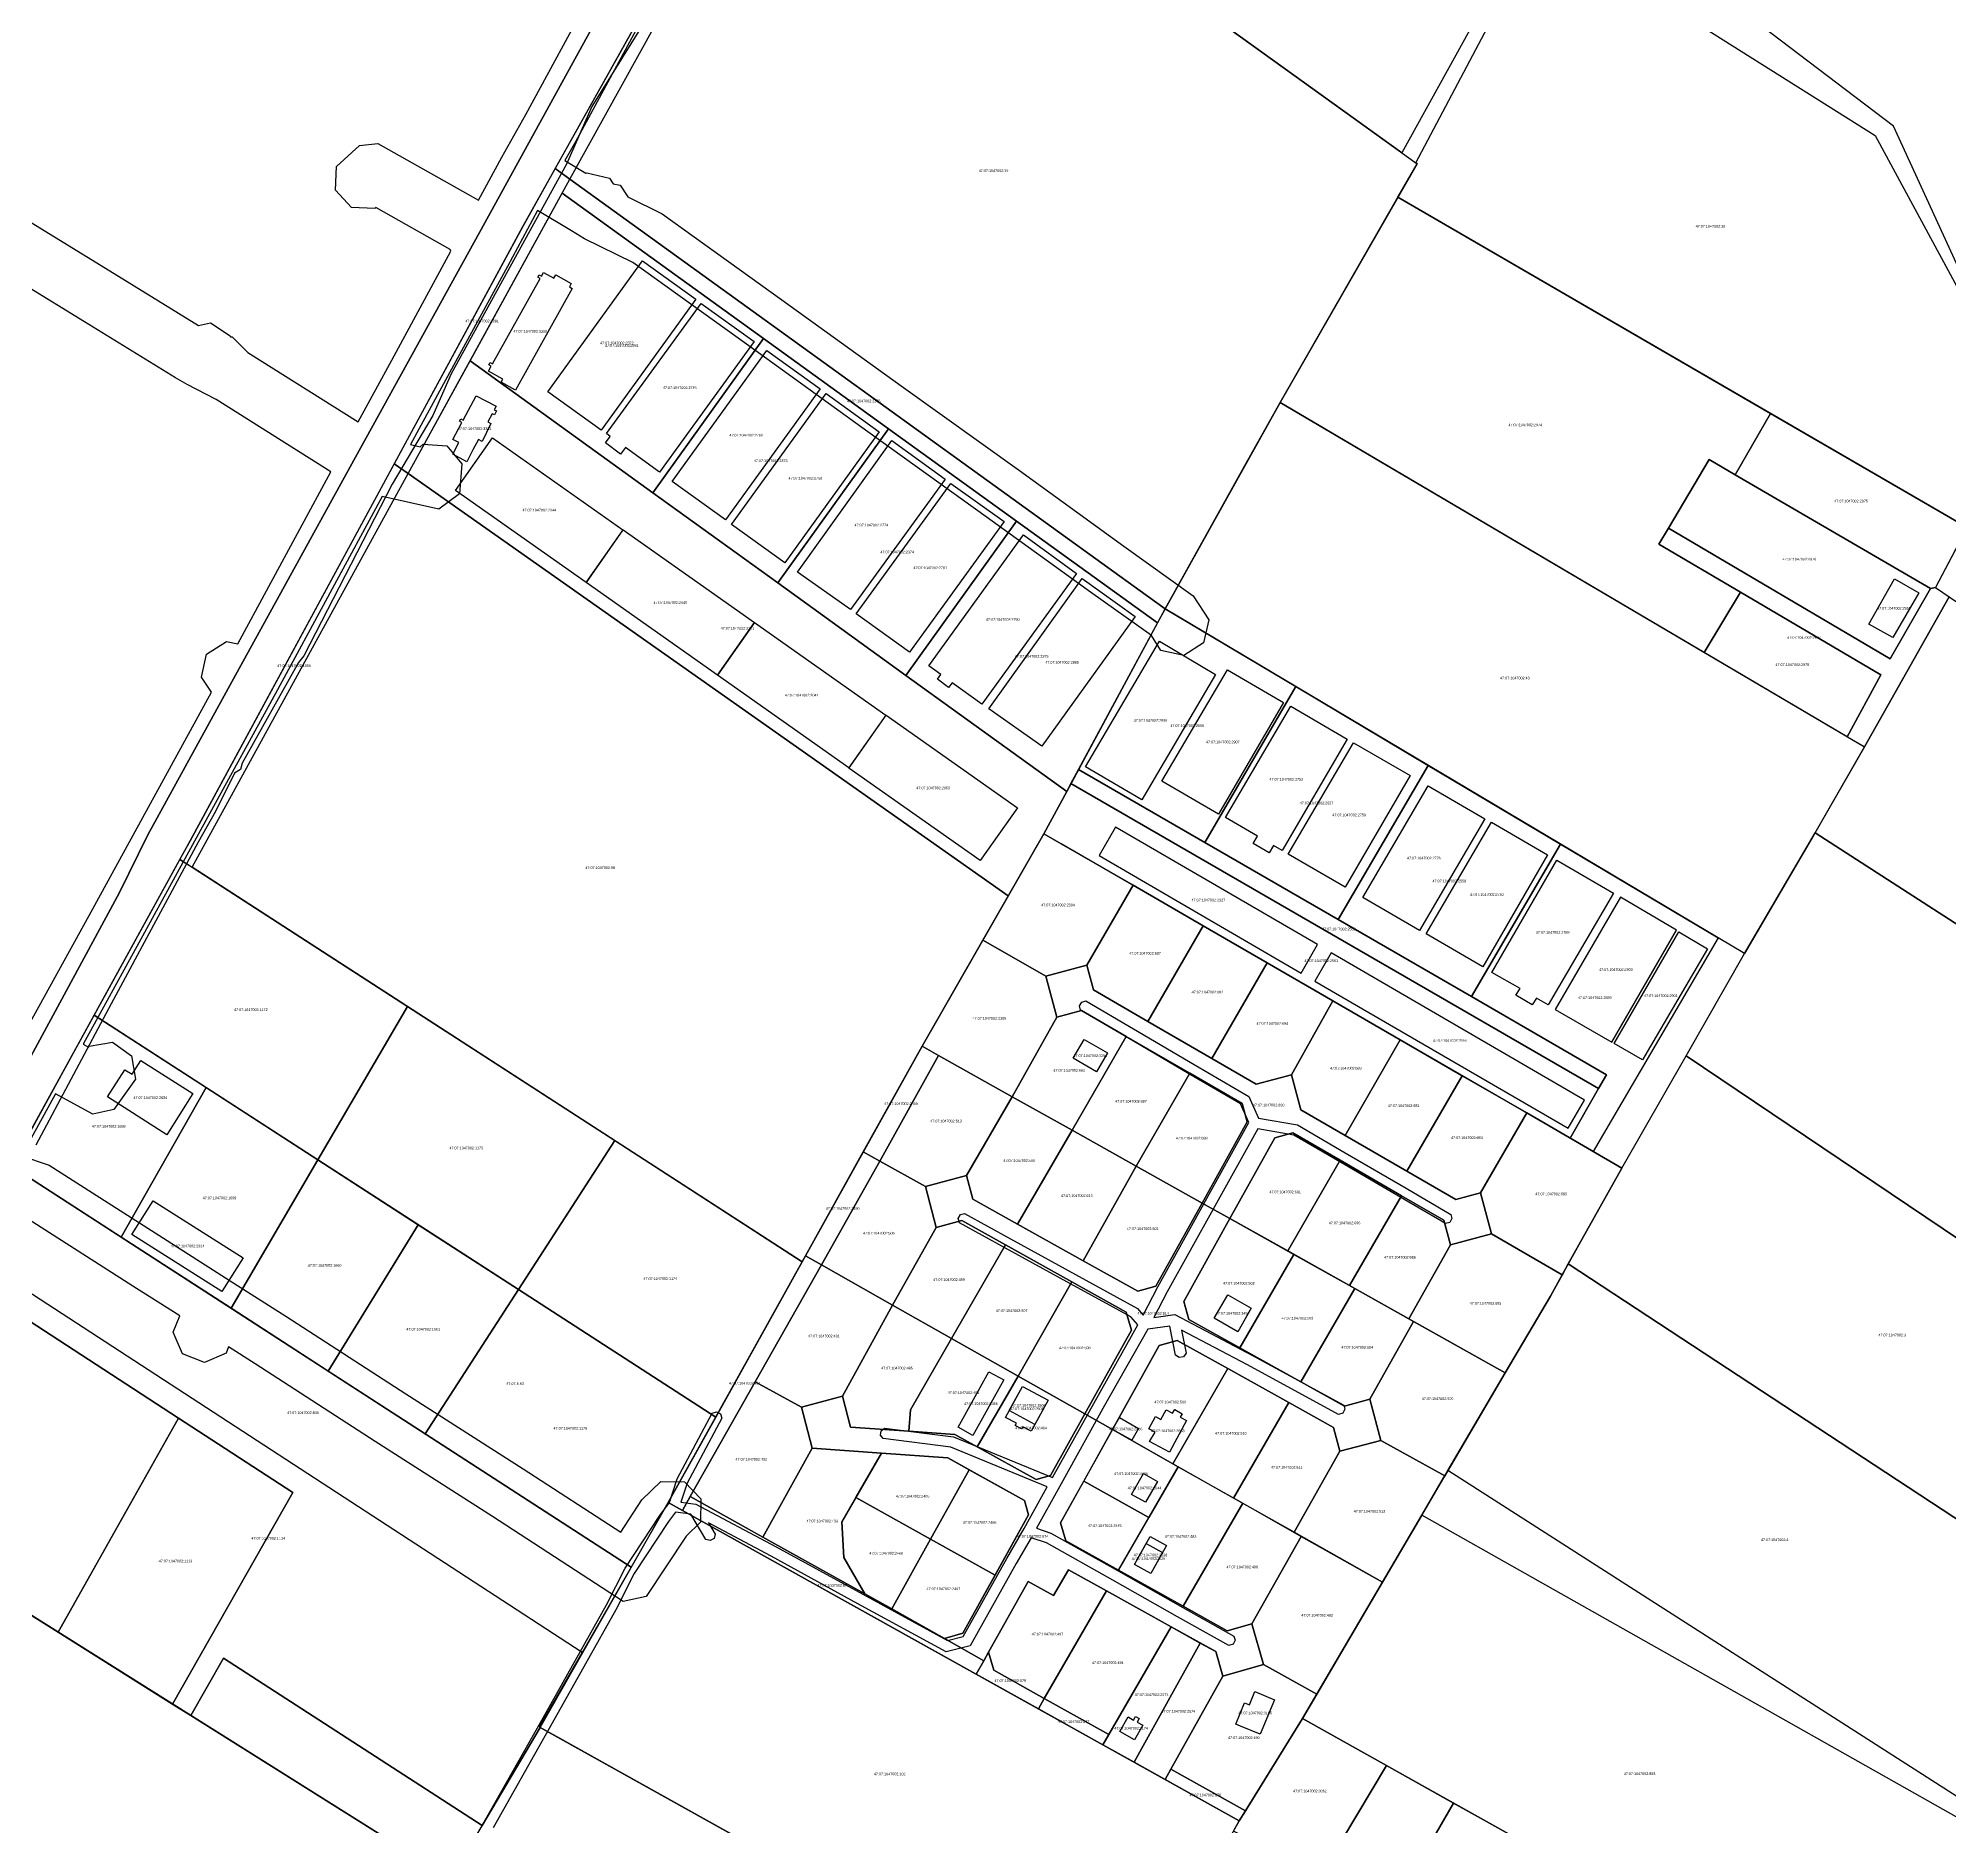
# Model space of a CAD drawing. Extents: x 896 to 2274771, y 652 to 548028.
# Drawn here: x 2231564 to 2232284, y 433611 to 434285 of the extents above; entities that cross this region are included whole.
import ezdxf
from ezdxf.enums import TextEntityAlignment as Align

# ---------------------------------------------------------------- set-up
doc = ezdxf.new("R2010")
doc.units = 0
doc.header["$MEASUREMENT"] = 0
for name, color, linetype in [('B', 254, 'CONTINUOUS'), ('D', 1, 'CONTINUOUS'), ('LABELS', 254, 'CONTINUOUS'), ('MUNICIPAL', 14, 'CONTINUOUS'), ('P', 94, 'CONTINUOUS'), ('T', 1, 'CONTINUOUS'), ('Z', 30, 'CONTINUOUS')]:
    doc.layers.add(name, color=color, linetype=linetype)

msp = doc.modelspace()

# ---------------------------------------------------------------- linework, layer by layer
at = {"layer": 'B', "linetype": 'Continuous'}
msp.add_lwpolyline([(2230778.72, 432313.22), (2230695.09, 432391.31), (2230709.66, 432403.51), (2230714.95, 432407.94), (2230716.69, 432413.36), (2230782.62, 432462.63), (2230929.79, 432571.91), (2230868.33, 432616.75), (2231068.78, 432976.46), (2231129.63, 433088.11), (2231173.17, 433165.56), (2231201.94, 433224.59), (2231497.99, 433760.02), (2231552.83, 433857.06), (2231621.68, 433982.41), (2231746.94, 434213.83), (2231839.09, 434378.51)], dxfattribs=at)
at = {"layer": 'D', "linetype": 'Continuous'}
for points in [[(2231756.43, 434151.49), (2231792.02, 434200.88), (2231812.09, 434186.4), (2231776.44, 434137.01)], [(2231754.74, 434196.44), (2231758.65, 434194.28), (2231759.39, 434195.6), (2231765.2, 434192.27), (2231764.51, 434191.05), (2231765.56, 434190.47), (2231744.84, 434153.27), (2231744.19, 434152.08), (2231738.77, 434155.11), (2231739.41, 434156.26), (2231733.99, 434159.25), (2231735.05, 434161.15), (2231734.18, 434161.64), (2231734.67, 434162.51), (2231735.54, 434162.03), (2231753.51, 434194.22), (2231752.63, 434194.71), (2231753.12, 434195.58), (2231753.99, 434195.1)], [(2231778.48, 434135.75), (2231814.08, 434184.81), (2231834.04, 434170.41), (2231798.39, 434121.26), (2231785.63, 434130.55), (2231783.81, 434128.04), (2231778.11, 434132.25), (2231779.9, 434134.72)], [(2231803.25, 434117.72), (2231838.83, 434167.12), (2231858.91, 434152.63), (2231823.26, 434103.24)], [(2231729.41, 434150.03), (2231736.9, 434146.08), (2231736.2, 434144.75), (2231737.09, 434144.29), (2231736.29, 434142.78), (2231735.41, 434143.25), (2231733.78, 434140.17), (2231734.96, 434139.55), (2231731.64, 434132.77), (2231730.26, 434133.53), (2231728.19, 434129.61), (2231725.86, 434125.19), (2231720.55, 434127.99), (2231722.89, 434132.41), (2231720.67, 434133.58), (2231724.06, 434139.96), (2231723.18, 434140.43), (2231723.64, 434141.31), (2231724.53, 434140.84)], [(2231825.59, 434101.55), (2231861.17, 434150.86), (2231881.17, 434136.44), (2231845.6, 434087.09)], [(2231735.58, 434134.14), (2231784.68, 434099.48), (2231770.82, 434079.74), (2231721.67, 434114.38)], [(2231850.4, 434083.63), (2231885.92, 434133.11), (2231906.05, 434118.56), (2231870.33, 434069.46)], [(2231872.51, 434067.84), (2231908.11, 434117), (2231928.25, 434102.71), (2231892.61, 434053.42)], [(2231784.73, 434099.51), (2231834.22, 434064.63), (2231820.24, 434044.78), (2231770.81, 434079.68)], [(2231899.89, 434048.27), (2231935.47, 434097.59), (2231955.55, 434083.12), (2231919.8, 434033.91), (2231908.67, 434041.94), (2231907.33, 434040.08), (2231903.2, 434043.21), (2231904.44, 434044.99)], [(2231922.47, 434032.14), (2231957.61, 434081.13), (2231977.61, 434066.89), (2231942.4, 434018.05)], [(2232263.52, 434081.04), (2232272.76, 434075.83), (2232262.97, 434058.91), (2232253.89, 434064.04)], [(2231834.23, 434064.62), (2231883.73, 434029.74), (2231869.69, 434009.87), (2231820.25, 434044.77)], [(2231986.74, 434057.6), (2232007.86, 434045.09), (2231980.06, 433997.83), (2231958.87, 434010.28)], [(2231987.69, 434004.85), (2232012.39, 434046.8), (2232033.49, 434034.45), (2232008.99, 433992.46)], [(2231883.77, 434029.71), (2231933.25, 433994.78), (2231919.21, 433974.91), (2231869.77, 434009.81)], [(2232036.16, 434033.15), (2232057.43, 434020.68), (2232032.89, 433978.68), (2232029.64, 433980.58), (2232028.06, 433977.9), (2232022.05, 433981.42), (2232023.63, 433984.1), (2232011.6, 433991.15)], [(2232059.81, 434019.29), (2232081.13, 434006.97), (2232056.69, 433964.94), (2232035.19, 433977.31)], [(2232084.67, 433948.57), (2232063.37, 433961.05), (2232087.98, 434003.15), (2232109.23, 433990.64)], [(2232040.12, 433932.59), (2232046.23, 433943.27), (2231970.17, 433987.53), (2231964.06, 433976.85)], [(2232087.17, 433947.37), (2232111.73, 433989.35), (2232132.93, 433977.06), (2232108.56, 433934.96)], [(2232136.34, 433975.08), (2232157.73, 433962.63), (2232133.12, 433920.65), (2232128.73, 433923.17), (2232127.12, 433920.66), (2232120.97, 433924.22), (2232122.52, 433926.74), (2232111.89, 433932.83)], [(2232157.08, 433906.59), (2232181.52, 433948.68), (2232160.32, 433961.19), (2232135.76, 433918.89)], [(2232157.99, 433905.99), (2232182.36, 433948.13), (2232193.14, 433941.74), (2232168.67, 433899.91)], [(2232045.31, 433929.56), (2232140.64, 433874.09), (2232146.83, 433884.73), (2232051.42, 433940.25)], [(2231958.4, 433907.57), (2231967.16, 433902.49), (2231963.02, 433895.42), (2231954.26, 433900.51)], [(2231590.61, 433885.9), (2231597.14, 433896.14), (2231599.84, 433894.43), (2231603.13, 433899.61), (2231622.75, 433887.15), (2231612.95, 433871.66)], [(2231607.78, 433846.78), (2231641.67, 433825.31), (2231633.61, 433812.68), (2231599.74, 433834.12)], [(2232012.43, 433811.4), (2232021.31, 433806.29), (2232016.21, 433797.43), (2232007.32, 433802.56)], [(2231922.45, 433782.36), (2231928.08, 433779.29), (2231916.43, 433758.43), (2231910.89, 433761.55)], [(2231935.18, 433776.9), (2231944.78, 433771.66), (2231938.41, 433759.98), (2231935.29, 433761.68), (2231934.84, 433760.86), (2231932.4, 433762.19), (2231932.84, 433763), (2231928.8, 433765.21)], [(2231935.18, 433776.9), (2231944.78, 433771.66), (2231939.79, 433762.53), (2231930.19, 433767.77)], [(2231992.47, 433768.2), (2231995.31, 433766.6), (2231994.59, 433765.25), (2231996.88, 433764.01), (2231990.5, 433752.1), (2231982.98, 433756.12), (2231985.07, 433759.64), (2231982.79, 433760.91), (2231985.29, 433765.52), (2231987.23, 433764.44), (2231989.32, 433768.09), (2231991.67, 433766.82)], [(2231971.68, 433765.17), (2231978.85, 433761.05), (2231976.28, 433756.58), (2231969.11, 433760.7)], [(2231980.69, 433744.05), (2231985.94, 433741.09), (2231981.5, 433733.22), (2231976.25, 433736.18)], [(2231977.3, 433709.8), (2231983.19, 433720.39), (2231989.4, 433716.94), (2231983.51, 433706.35)], [(2231977.3, 433709.8), (2231981.72, 433717.75), (2231987.93, 433714.3), (2231983.51, 433706.35)], [(2232022.66, 433661.91), (2232030.1, 433658.8), (2232024.69, 433645.85), (2232017.25, 433648.96), (2232015.46, 433649.71), (2232018.8, 433657.75), (2232020.61, 433656.99)], [(2231974.89, 433652.41), (2231977.02, 433651.2), (2231977.76, 433652.51), (2231979.06, 433651.77), (2231978.32, 433650.46), (2231980.42, 433649.27), (2231977.28, 433643.74), (2231971.75, 433646.88)]]:
    msp.add_lwpolyline(points, close=True, dxfattribs=at)
at = {"layer": 'MUNICIPAL', "linetype": 'Continuous'}
for points in [[(2231553.4, 433885.82), (2231595.11, 433962.89), (2231605.77, 433984.64), (2231638.74, 434044.74), (2231683.96, 434126.84), (2231730.61, 434211.56), (2231774.12, 434290.47)], [(2231774.12, 434290.47), (2231730.61, 434211.56), (2231683.96, 434126.84), (2231638.74, 434044.74), (2231605.77, 433984.64), (2231595.11, 433962.89), (2231553.4, 433885.82)]]:
    msp.add_lwpolyline(points, dxfattribs=at)
at = {"layer": 'P', "linetype": 'Continuous'}
for points in [[(2232267.34, 434401.13), (2232370.89, 434216.46), (2232312.03, 434145.07), (2232263.23, 434251.59), (2232142.37, 434343.31), (2232202.9, 434444.46)], [(2231759.16, 434235.66), (2231764.69, 434231.66), (2231855.6, 434395.73), (2231857.86, 434399.93), (2231853.02, 434403.4)], [(2231764.69, 434231.66), (2231855.6, 434395.73), (2231857.86, 434399.93), (2232083.84, 434237.34), (2232076.33, 434224.48), (2232032.14, 434147.47), (2231988.88, 434069.78), (2231981.79, 434074.9)], [(2232065.67, 434395.94), (2232075.19, 434389.11), (2232080.36, 434397.58), (2232140.42, 434354.57), (2232077.96, 434241.57), (2232006.94, 434292.67)], [(2232130.6, 434327.26), (2232256.22, 434248.08), (2232311.98, 434144.98), (2232292.95, 434104.3), (2232290.89, 434100.39), (2232076.49, 434224.77), (2232083.84, 434237.34), (2232083.32, 434237.71)], [(2231698.53, 434124.37), (2231703.79, 434120.68), (2231764.69, 434231.66), (2231759.16, 434235.66), (2231746.94, 434213.82)], [(2231764.69, 434231.66), (2231981.79, 434074.9), (2231988.88, 434069.78), (2231986.01, 434064.46), (2231932.93, 434102.78), (2231884.69, 434137.61), (2231837.67, 434171.56), (2231761.78, 434226.35)], [(2231761.78, 434226.35), (2231837.67, 434171.56), (2231795.96, 434113.49), (2231727.12, 434163.19)], [(2232032.14, 434147.47), (2232076.49, 434224.77), (2232216.87, 434143.33), (2232203.5, 434120.29), (2232193.8, 434126.05), (2232178.42, 434100.19), (2232174.84, 434094.18), (2232205.58, 434075.99), (2232191.83, 434053.36)], [(2232312.03, 434145.07), (2232292.95, 434104.3), (2232278.96, 434077.76), (2232482.09, 433939.32), (2232499.32, 433965.43), (2232500.88, 433967.76), (2232428.2, 434091.72), (2232372.28, 434218.14), (2232370.89, 434216.47)], [(2231837.67, 434171.56), (2231884.69, 434137.61), (2231842.98, 434079.54), (2231795.96, 434113.49)], [(2231727.12, 434163.19), (2231795.96, 434113.49), (2231842.98, 434079.54), (2231891.22, 434044.71), (2231951.8, 434000.97), (2231943.22, 433985.04), (2231929.77, 433961.6), (2231703.8, 434120.68)], [(2231988.88, 434069.78), (2232018.26, 434122.65), (2232032.14, 434147.47), (2232252.28, 434017.74), (2232233.06, 433984.37), (2232207.08, 433939.93)], [(2232203.5, 434120.29), (2232216.87, 434143.33), (2232290.89, 434100.39), (2232278.96, 434077.76), (2232277.06, 434077.37)], [(2231884.69, 434137.61), (2231932.93, 434102.78), (2231891.22, 434044.71), (2231842.98, 434079.54)], [(2231617.83, 433975.41), (2231622.43, 433972.42), (2231703.79, 434120.68), (2231698.53, 434124.37), (2231621.68, 433982.42)], [(2231622.44, 433972.42), (2231703.8, 434120.68), (2231929.75, 433961.61), (2231897.31, 433905), (2231853.39, 433826.03), (2231852.2, 433823.84)], [(2232178.42, 434100.19), (2232193.8, 434126.05), (2232203.5, 434120.29), (2232277.06, 434077.37), (2232261.89, 434050.89)], [(2231932.93, 434102.78), (2231986.01, 434064.46), (2231951.8, 434000.97), (2231891.22, 434044.71)], [(2232174.84, 434094.18), (2232178.42, 434100.19), (2232261.89, 434050.89), (2232277.06, 434077.37), (2232278.96, 434077.76), (2232284.15, 434074.23), (2232282.51, 434071.44), (2232252.28, 434017.74), (2232245.79, 434021.56), (2232258.36, 434044.85), (2232205.58, 434075.99)], [(2231988.88, 434069.78), (2232038.13, 434040.47), (2232003.79, 433981.77), (2231956.27, 434009.26)], [(2232191.83, 434053.36), (2232205.58, 434075.99), (2232258.36, 434044.85), (2232245.79, 434021.56)], [(2232284.15, 434074.23), (2232482.09, 433939.32), (2232435.24, 433855.3), (2232233.68, 433985.45), (2232252.28, 434017.74), (2232282.51, 434071.44)], [(2232038.13, 434040.47), (2232087.98, 434010.8), (2232054, 433952.73), (2232003.79, 433981.77)], [(2231956.27, 434009.26), (2232003.79, 433981.77), (2232054, 433952.73), (2232104.2, 433923.68), (2232155.13, 433894.22), (2232152.13, 433889.03), (2231953.42, 434003.97)], [(2232087.98, 434010.8), (2232137.81, 433981.15), (2232104.2, 433923.68), (2232054, 433952.73)], [(2231943.22, 433985.04), (2231951.8, 434000.97), (2231953.42, 434003.97), (2232152.13, 433889.03), (2232141.37, 433870.42), (2231949.76, 433981.27)], [(2231943.22, 433985.04), (2231949.76, 433981.27), (2231976.8, 433965.62), (2231959.39, 433935.52), (2231943.93, 433931.39), (2231926.66, 433941.38), (2231920.26, 433945.02)], [(2232435.24, 433855.3), (2232384.79, 433766.88), (2232185.04, 433901.39), (2232207.08, 433939.93), (2232233.68, 433985.45)], [(2232137.81, 433981.15), (2232197.11, 433945.86), (2232150.04, 433865.41), (2232141.37, 433870.42), (2232152.13, 433889.03), (2232155.13, 433894.22), (2232104.2, 433923.68)], [(2231585.57, 433916.66), (2231617.83, 433975.4), (2231622.43, 433972.42), (2231623.17, 433971.94), (2231703.5, 433919.99), (2231669.75, 433862.21)], [(2231959.39, 433935.52), (2231976.8, 433965.62), (2232003.21, 433950.34), (2231982.38, 433914.35), (2231961.87, 433926.21)], [(2231982.38, 433914.35), (2232003.21, 433950.34), (2232027.25, 433936.42), (2232006.43, 433900.43)], [(2231920.26, 433945.02), (2231926.66, 433941.38), (2231943.93, 433931.39), (2231948.06, 433915.93), (2231931.29, 433885.98), (2231903.57, 433901.5), (2231897.31, 433905)], [(2231943.93, 433931.39), (2231959.39, 433935.52), (2231961.87, 433926.21), (2231982.38, 433914.35), (2232006.43, 433900.43), (2232023.19, 433890.73), (2232036.42, 433894.26), (2232039.96, 433881.03), (2232056.62, 433871.4), (2232079.95, 433857.89), (2232098.32, 433847.27), (2232107.63, 433849.75), (2232111.76, 433834.29), (2232096.31, 433830.16), (2232093.82, 433839.48), (2232077.86, 433848.71), (2232054.81, 433862.05), (2232036.96, 433872.37), (2232030.2, 433870.51), (2232013.28, 433840.07), (2232002.8, 433845.94), (2232019.82, 433876.52), (2232017.92, 433883.38), (2231998.16, 433894.82), (2231974.23, 433908.65), (2231957.37, 433918.41), (2231948.06, 433915.93)], [(2232006.43, 433900.43), (2232027.25, 433936.42), (2232052.05, 433922.08), (2232036.42, 433894.26), (2232023.19, 433890.73)], [(2231703.5, 433919.99), (2231781.59, 433869.49), (2231745.3, 433813.36), (2231669.75, 433862.21)], [(2231931.29, 433885.98), (2231948.06, 433915.93), (2231957.37, 433918.41), (2231974.23, 433908.65), (2231953.82, 433873.36)], [(2232036.42, 433894.26), (2232052.05, 433922.08), (2232077.44, 433907.39), (2232056.62, 433871.4), (2232039.96, 433881.03)], [(2231585.57, 433916.66), (2231627.66, 433889.44), (2231595.72, 433833.05), (2231558.26, 433857.27), (2231554.35, 433859.8)], [(2231897.31, 433905), (2231903.57, 433901.5), (2231881.42, 433861.69), (2231875.16, 433865.17)], [(2231953.82, 433873.36), (2231974.23, 433908.65), (2231998.16, 433894.82), (2231977.93, 433859.87)], [(2232056.62, 433871.4), (2232077.44, 433907.39), (2232100.78, 433893.89), (2232079.95, 433857.89)], [(2231903.57, 433901.5), (2231931.28, 433885.99), (2231914.02, 433856.32), (2231898.57, 433852.13), (2231881.42, 433861.69)], [(2232185.04, 433901.39), (2232384.79, 433766.88), (2232341.51, 433691.03), (2232140.62, 433822.99), (2232144.62, 433830.24), (2232160.89, 433859.12)], [(2231977.93, 433859.87), (2231998.16, 433894.82), (2232017.92, 433883.38), (2232019.82, 433876.52), (2232002.8, 433845.94)], [(2232079.95, 433857.89), (2232100.78, 433893.89), (2232125.04, 433879.86), (2232107.63, 433849.75), (2232098.32, 433847.27)], [(2231627.66, 433889.44), (2231669.75, 433862.21), (2231637.09, 433806.29), (2231595.72, 433833.05)], [(2231931.28, 433885.99), (2231953.82, 433873.36), (2231933.33, 433837.93), (2231916.41, 433847.35), (2231914.02, 433856.32)], [(2232107.63, 433849.75), (2232125.04, 433879.86), (2232160.9, 433859.12), (2232144.62, 433830.24), (2232138.36, 433818.9), (2232111.76, 433834.29)], [(2231745.3, 433813.36), (2231781.59, 433869.49), (2231852.17, 433823.84), (2231819.6, 433765.35)], [(2231953.82, 433873.36), (2231977.93, 433859.87), (2231958.05, 433824.17), (2231933.33, 433837.93)], [(2232013.28, 433840.07), (2232030.2, 433870.51), (2232036.96, 433872.37), (2232054.81, 433862.05), (2232035.06, 433827.88)], [(2231669.75, 433862.21), (2231707.52, 433837.78), (2231673.62, 433782.66), (2231637.09, 433806.29)], [(2231875.16, 433865.17), (2231881.42, 433861.69), (2231859.41, 433822.63), (2231853.39, 433826.03)], [(2231881.42, 433861.69), (2231898.57, 433852.13), (2231902.69, 433836.72), (2231886.16, 433807.5), (2231859.41, 433822.63)], [(2232035.06, 433827.88), (2232054.81, 433862.05), (2232077.86, 433848.71), (2232058.27, 433814.87)], [(2231558.26, 433857.27), (2231787.76, 433708.85), (2231769.34, 433676.7), (2231540.58, 433825.54)], [(2231898.57, 433852.13), (2231914.02, 433856.32), (2231916.41, 433847.35), (2231933.33, 433837.93), (2231958.05, 433824.17), (2231978.61, 433812.73), (2231985.39, 433814.64), (2232002.8, 433845.94), (2232013.28, 433840.07), (2231995.9, 433808.84), (2231997.83, 433802.04), (2232017.02, 433791.37), (2232040.01, 433778.57), (2232056.39, 433769.45), (2232066, 433772.01), (2232070.11, 433756.55), (2232054.66, 433752.42), (2232052.25, 433761.46), (2232035.49, 433770.79), (2232012.49, 433783.59), (2231993.45, 433794.18), (2231986.66, 433792.24), (2231969.05, 433760.6), (2231958.61, 433766.51), (2231976.17, 433798.07), (2231974.23, 433804.88), (2231953.69, 433816.3), (2231928.8, 433830.15), (2231912.34, 433839.31), (2231902.69, 433836.72)], [(2231977.93, 433859.87), (2232002.8, 433845.94), (2231985.39, 433814.64), (2231978.61, 433812.73), (2231958.05, 433824.17)], [(2232058.27, 433814.87), (2232077.86, 433848.71), (2232093.82, 433839.48), (2232096.31, 433830.16), (2232080.7, 433802.31)], [(2231902.69, 433836.72), (2231912.34, 433839.31), (2231928.8, 433830.15), (2231908.43, 433794.9), (2231886.16, 433807.5)], [(2232013.28, 433840.07), (2232037.37, 433826.57), (2232017.02, 433791.37), (2231997.83, 433802.04), (2231995.9, 433808.84)], [(2231707.53, 433837.78), (2231745.3, 433813.36), (2231710.16, 433759.04), (2231673.62, 433782.66)], [(2232096.31, 433830.16), (2232111.76, 433834.29), (2232138.36, 433818.9), (2232133.97, 433810.92), (2232116.98, 433781.99), (2232080.7, 433802.3)], [(2231634.27, 433674.46), (2231731.68, 433611.46), (2231753.51, 433648.45), (2231753.23, 433648.61), (2231769.34, 433676.7), (2231540.58, 433825.54), (2231537.1, 433827.81), (2231532.82, 433819.85), (2231617.24, 433764.93), (2231660.33, 433736.89), (2231615.09, 433657.21), (2231621.97, 433652.89)], [(2231853.39, 433826.03), (2231859.41, 433822.63), (2231834.52, 433778.62), (2231810.04, 433735.36), (2231807.09, 433730.14), (2231801.69, 433733.16)], [(2231928.8, 433830.15), (2231953.69, 433816.3), (2231933.48, 433780.72), (2231908.43, 433794.9)], [(2232037.37, 433826.57), (2232060.33, 433813.72), (2232040.01, 433778.57), (2232017.02, 433791.37)], [(2231487.97, 433737.08), (2231495.06, 433732.62), (2231572.01, 433684.28), (2231617.24, 433764.93), (2231532.82, 433819.85), (2231500.81, 433760.38)], [(2231859.41, 433822.63), (2231886.16, 433807.5), (2231867.32, 433773.15), (2231851.87, 433769.03), (2231834.52, 433778.62)], [(2232140.62, 433822.99), (2232341.51, 433691.03), (2232298.24, 433615.22), (2232095.37, 433745.15), (2232116.98, 433781.99), (2232133.97, 433810.91), (2232138.57, 433818.89)], [(2231745.3, 433813.36), (2231819.6, 433765.35), (2231801.67, 433733.16), (2231787.76, 433708.85), (2231710.16, 433759.04)], [(2231953.69, 433816.3), (2231974.23, 433804.88), (2231976.17, 433798.07), (2231958.61, 433766.51), (2231933.48, 433780.72)], [(2232060.33, 433813.72), (2232082.41, 433801.36), (2232066, 433772.01), (2232056.39, 433769.45), (2232040.01, 433778.57)], [(2231886.15, 433807.5), (2231908.43, 433794.9), (2231892.93, 433768.11), (2231892.36, 433760.03), (2231870.42, 433761.57), (2231867.32, 433773.15)], [(2232082.41, 433801.36), (2232116.98, 433781.99), (2232094.25, 433743.24), (2232070.11, 433756.55), (2232066, 433772.01)], [(2231908.43, 433794.9), (2231933.48, 433780.72), (2231918.11, 433754.1), (2231909.63, 433758.81), (2231892.36, 433760.03), (2231892.93, 433768.11)], [(2231986.66, 433792.24), (2231993.45, 433794.18), (2232012.49, 433783.59), (2231991.77, 433747.74), (2231969.05, 433760.6)], [(2232012.49, 433783.59), (2232035.49, 433770.79), (2232014.68, 433734.8), (2231991.77, 433747.74)], [(2231834.52, 433778.62), (2231851.87, 433769.03), (2231855.99, 433753.56), (2231837.36, 433720.14), (2231810.04, 433735.36)], [(2231933.48, 433780.72), (2231958.61, 433766.51), (2231945.7, 433743.32), (2231940.26, 433741.78), (2231918.11, 433754.1)], [(2231851.87, 433769.03), (2231867.32, 433773.15), (2231870.42, 433761.57), (2231892.36, 433760.03), (2231909.63, 433758.81), (2231918.11, 433754.1), (2231940.26, 433741.78), (2231945.7, 433743.32), (2231958.61, 433766.51), (2231969.05, 433760.6), (2231949.52, 433725.5), (2231951.46, 433718.7), (2231971.28, 433707.67), (2231995.68, 433694.09), (2232012.29, 433684.84), (2232021.55, 433687.49), (2232025.95, 433672.1), (2232010.56, 433667.71), (2232007.91, 433676.98), (2231991.16, 433686.3), (2231966.75, 433699.88), (2231952.53, 433707.81), (2231946.85, 433698.09), (2231937.24, 433703.43), (2231922.38, 433676.74), (2231920.59, 433673.52), (2231905.83, 433681.96), (2231912.68, 433683.99), (2231937.43, 433728.47), (2231935.88, 433733.91), (2231907.01, 433749.98), (2231882.09, 433751.73), (2231855.99, 433753.56)], [(2232035.49, 433770.79), (2232052.25, 433761.46), (2232054.66, 433752.42), (2232037.41, 433721.93), (2232014.68, 433734.8)], [(2231572.01, 433684.28), (2231615.09, 433657.21), (2231660.33, 433736.89), (2231617.24, 433764.93), (2231584.54, 433706.62)], [(2231958.22, 433741.14), (2231969.05, 433760.6), (2231993.79, 433746.61), (2231982.74, 433727.5)], [(2231855.99, 433753.56), (2231882.09, 433751.73), (2231867.09, 433725.82), (2231867.82, 433712.48), (2231875.75, 433698.75), (2231837.36, 433720.14)], [(2232054.66, 433752.42), (2232070.11, 433756.55), (2232094.25, 433743.24), (2232093.75, 433742.39), (2232070.68, 433703.11), (2232037.41, 433721.93)], [(2231882.09, 433751.73), (2231907.01, 433749.98), (2231915.13, 433745.46), (2231900.56, 433719.32), (2231872.42, 433735.03)], [(2231993.79, 433746.61), (2232018.1, 433732.86), (2231995.68, 433694.09), (2231971.28, 433707.67)], [(2231915.13, 433745.46), (2231935.88, 433733.91), (2231937.43, 433728.47), (2231924.81, 433705.79), (2231900.56, 433719.32)], [(2231971.28, 433707.67), (2231951.46, 433718.7), (2231949.52, 433725.5), (2231958.22, 433741.14), (2231982.74, 433727.5)], [(2231709.53, 433573.94), (2231719.83, 433591.39), (2231495.06, 433732.62), (2231433.68, 433619.94), (2231654.42, 433477.21), (2231665.96, 433498.33)], [(2231753.52, 433648.45), (2231801.67, 433733.16), (2231807.09, 433730.13), (2232016.78, 433613.21), (2231996.23, 433576.7), (2231968.29, 433528.67), (2231759.64, 433645.04)], [(2231810.04, 433735.36), (2231837.36, 433720.14), (2231875.75, 433698.75), (2231905.83, 433681.96), (2231920.59, 433673.52), (2231917.75, 433668.44), (2231807.09, 433730.14)], [(2231872.42, 433735.03), (2231900.56, 433719.32), (2231885.91, 433693.08), (2231875.75, 433698.75), (2231867.82, 433712.48), (2231867.09, 433725.82)], [(2232018.1, 433732.86), (2232040.16, 433720.38), (2232021.55, 433687.48), (2232012.29, 433684.84), (2231995.68, 433694.09)], [(2232040.56, 433651.77), (2232251.69, 433533.62), (2232294.58, 433610.34), (2232085.54, 433728.41), (2232070.68, 433703.11)], [(2231900.56, 433719.32), (2231924.81, 433705.79), (2231912.68, 433683.99), (2231905.83, 433681.96), (2231885.91, 433693.08)], [(2232040.16, 433720.38), (2232070.68, 433703.11), (2232045.96, 433660.96), (2232025.95, 433672.1), (2232021.55, 433687.48)], [(2231937.24, 433703.43), (2231946.85, 433698.09), (2231952.53, 433707.81), (2231966.75, 433699.88), (2231943.36, 433659.31), (2231924.32, 433669.94), (2231922.38, 433676.74)], [(2231966.75, 433699.88), (2231991.16, 433686.3), (2231967.63, 433645.77), (2231943.36, 433659.31)], [(2231965.44, 433641.84), (2231967.63, 433645.77), (2231991.16, 433686.3), (2232002.08, 433680.22), (2231979.34, 433639.25), (2231977.15, 433635.32)], [(2231922.38, 433676.74), (2231924.32, 433669.94), (2231943.36, 433659.31), (2231941.17, 433655.38), (2231917.75, 433668.44), (2231920.59, 433673.52)], [(2231977.15, 433635.32), (2231979.34, 433639.25), (2232002.08, 433680.22), (2232007.91, 433676.98), (2232010.55, 433667.71), (2231991.05, 433632.73), (2231988.85, 433628.8)], [(2232010.56, 433667.71), (2232025.95, 433672.1), (2232045.96, 433660.96), (2232040.56, 433651.77), (2232019.16, 433617.06), (2231991.05, 433632.73)], [(2231943.36, 433659.31), (2231967.63, 433645.77), (2231965.44, 433641.84), (2231941.17, 433655.38)], [(2231709.53, 433573.94), (2231753.51, 433648.45), (2231968.31, 433528.66), (2231953.02, 433501.58), (2231923.48, 433449.1)], [(2232040.56, 433651.77), (2232072.21, 433634.06), (2232055.32, 433605.66), (2232047.21, 433603.39), (2232039.56, 433597.1), (2232014.58, 433609.29), (2232016.79, 433613.21), (2232019.16, 433617.06)], [(2231991.05, 433632.73), (2232019.16, 433617.06), (2232016.79, 433613.21), (2231988.85, 433628.8)], [(2232072.21, 433634.06), (2232097.51, 433619.89), (2232077.88, 433586), (2232057.64, 433597.34), (2232055.32, 433605.66)], [(2232097.51, 433619.89), (2232123.2, 433605.52), (2232103.56, 433571.58), (2232077.88, 433586)]]:
    msp.add_lwpolyline(points, close=True, dxfattribs=at)
at = {"layer": 'T', "linetype": 'Continuous'}
msp.add_lwpolyline([(2231791.15, 434288.22), (2231772.95, 434258.94), (2231763.48, 434237.21), (2231720.01, 434158.33), (2231713.03, 434142.53), (2231697.72, 434116.7), (2231664.5, 434052.04), (2231662.44, 434049.56), (2231641.23, 434011.58), (2231640.69, 434009.3), (2231638.38, 434007.82), (2231631.22, 433993.39), (2231624.65, 433981.85), (2231591.92, 433920.99), (2231563.62, 433867.7)], dxfattribs=at)
at = {"layer": 'Z', "linetype": 'Continuous'}
for points in [[(2231554.33, 433859.78), (2231585.57, 433916.66), (2231621.68, 433982.42), (2231746.94, 434213.82), (2231839.48, 434379.21)], [(2231548, 434223.66), (2231593.07, 434196.05), (2231624.79, 434176.52), (2231629.39, 434177.47), (2231636.8, 434172.61), (2231636.89, 434172.17), (2231637.5, 434172.17), (2231643.45, 434166.31), (2231684.94, 434140.18), (2231697.59, 434163.39), (2231719.9, 434204.47), (2231719.66, 434205.06), (2231691.62, 434220.88), (2231691.26, 434220.55), (2231682.4, 434220.97), (2231676.44, 434227.52), (2231676.86, 434236.38), (2231685.51, 434244.25), (2231692.39, 434245.02), (2231730.26, 434223.64), (2231739.05, 434239.92), (2231748.06, 434256.02), (2231773.33, 434302.5)], [(2231792.1, 434292.23), (2231766.8, 434245.68), (2231762.83, 434238.58), (2231770.74, 434233.82), (2231771.03, 434234), (2231779.66, 434231.97), (2231780.97, 434229.85), (2231783.61, 434229.32), (2231786.56, 434224.92), (2231799.4, 434218.58), (2231844.57, 434186.17), (2231889.42, 434153.77), (2231933.97, 434121.85), (2231973.3, 434093.38), (2231999.49, 434074.7), (2232005.28, 434065.64), (2232003.37, 434056.99), (2231995.9, 434052.21), (2231987.24, 434054.12), (2231983.69, 434059.68), (2231960.81, 434076), (2231921.46, 434104.48), (2231876.92, 434136.4), (2231832.07, 434168.8), (2231788.35, 434200.17), (2231770.25, 434209.11), (2231765.28, 434212.12), (2231752.51, 434219.81), (2231741.16, 434198.77), (2231716.39, 434153.16), (2231704.66, 434131.65), (2231708.32, 434130.82), (2231709.46, 434131.8), (2231718.3, 434131.11), (2231724.06, 434124.37), (2231723.18, 434113.12), (2231715.31, 434107.31), (2231694.03, 434112.1), (2231654.6, 434039.28), (2231627.59, 433990.05), (2231602.38, 433944), (2231581.35, 433905.76), (2231583.38, 433904.66), (2231583.65, 433905.04), (2231592.39, 433906.5), (2231599.61, 433901.36), (2231601.08, 433892.62), (2231592.96, 433881.21), (2231585.04, 433879.39), (2231571.02, 433887.02), (2231558.11, 433863.73), (2231568.6, 433860.25), (2231613.02, 433831.84), (2231636.73, 433816.7), (2231657.73, 433803.35), (2231702.93, 433774.08), (2231747.08, 433745.86), (2231783.86, 433722.03), (2231791.85, 433734.12), (2231798.96, 433741.05), (2231807.82, 433740.94), (2231814.01, 433734.59), (2231813.9, 433725.73), (2231808.44, 433720.41), (2231793.44, 433697.71), (2231784.82, 433695.91), (2231735.5, 433727.86), (2231691.36, 433756.08), (2231646.17, 433785.34), (2231636.14, 433791.72), (2231635.21, 433789.37), (2231627.07, 433785.87), (2231618.83, 433789.15), (2231615.33, 433797.29), (2231617.77, 433803.42), (2231601.5, 433813.81), (2231559.33, 433840.78)], [(2231557.43, 433906.67), (2231583.62, 433954.3), (2231608.83, 434000.33), (2231629.67, 434038.33), (2231626.01, 434043.97), (2231627.87, 434052.64), (2231635.31, 434057.46), (2231639.61, 434056.54), (2231674.7, 434121.34), (2231631.43, 434148.58), (2231620.55, 434154.26), (2231616.13, 434156.72), (2231581.87, 434177.81), (2231536.77, 434205.44)], [(2232251.69, 433533.62), (2232040.56, 433651.77), (2232070.68, 433703.11), (2232085.54, 433728.41), (2232093.75, 433742.39), (2232094.25, 433743.24), (2232116.98, 433781.99), (2232133.97, 433810.91), (2232138.36, 433818.9), (2232144.62, 433830.24), (2232160.9, 433859.12), (2232125.04, 433879.86), (2232100.78, 433893.89), (2232077.44, 433907.39), (2232052.05, 433922.08), (2232027.25, 433936.42), (2232003.21, 433950.34), (2231976.8, 433965.62), (2231949.76, 433981.27), (2231943.22, 433985.04), (2231897.31, 433905), (2231853.39, 433826.03), (2231852.17, 433823.84), (2231819.6, 433765.35), (2231801.67, 433733.16), (2231787.76, 433708.85), (2231769.34, 433676.7), (2231753.23, 433648.61), (2231753.51, 433648.45), (2231731.68, 433611.46), (2231634.27, 433674.46), (2231621.97, 433652.89), (2231719.83, 433591.39)], [(2231706.55, 433567.54), (2231732.26, 433612.55), (2231755.71, 433654), (2231778.48, 433694.65), (2231785.46, 433708.47), (2231798.58, 433728.3), (2231802.25, 433733.1), (2231805.14, 433742.03), (2231818.33, 433766.83), (2231819.92, 433767.31), (2231821.38, 433766.53), (2231821.86, 433764.95), (2231808.83, 433740.47), (2231806.5, 433733.25), (2231812.14, 433732.51), (2231842.38, 433716.42), (2231875.04, 433698.56), (2231906.94, 433681.21), (2231912.78, 433682.64), (2231929.24, 433712.11), (2231935.77, 433723.3), (2231944.48, 433739), (2231908.19, 433754.04), (2231882.71, 433757.21), (2231881.69, 433758.51), (2231881.9, 433760.16), (2231883.21, 433761.18), (2231909.22, 433757.94), (2231946.44, 433742.52), (2231962.6, 433771.6), (2231978.65, 433800.02), (2231975.95, 433803.04), (2231953.17, 433815.5), (2231928.72, 433828.91), (2231911.43, 433838.55), (2231910.97, 433840.14), (2231911.78, 433841.59), (2231913.37, 433842.04), (2231930.66, 433832.41), (2231955.09, 433819.01), (2231978.47, 433806.22), (2231980.66, 433803.77), (2231986.17, 433814.35), (2232003.49, 433845.63), (2232020.43, 433876.23), (2232017.25, 433883.26), (2231997.79, 433894.65), (2231974.88, 433908.14), (2231957.03, 433918.63), (2231956.62, 433920.23), (2231957.46, 433921.66), (2231959.06, 433922.08), (2231976.9, 433911.59), (2231999.82, 433898.1), (2232020.36, 433886.07), (2232024.05, 433877.93), (2232038.72, 433875.34), (2232056.65, 433864.87), (2232079.68, 433851.5), (2232096.49, 433841.66), (2232096.91, 433840.06), (2232096.07, 433838.63), (2232094.47, 433838.21), (2232077.66, 433848.04), (2232054.63, 433861.41), (2232037.32, 433871.53), (2232023.73, 433873.93), (2232006.99, 433843.69), (2231989.69, 433812.46), (2231984.67, 433802.81), (2231992.58, 433803.93), (2232021.78, 433788.49), (2232056.13, 433769.85), (2232056.6, 433768.26), (2232055.81, 433766.8), (2232054.22, 433766.33), (2232019.89, 433784.97), (2231995, 433798.12), (2231996.74, 433789.45), (2231995.82, 433788.07), (2231994.2, 433787.75), (2231992.82, 433788.67), (2231990.62, 433799.62), (2231982.36, 433798.45), (2231966.09, 433769.64), (2231949.07, 433739.02), (2231940.43, 433723.44), (2231945.8, 433721.65), (2231971.19, 433707.42), (2231995.55, 433693.57), (2232014.79, 433682.84), (2232015.24, 433681.24), (2232014.44, 433679.8), (2232012.84, 433679.34), (2231993.59, 433690.08), (2231969.22, 433703.94), (2231944.17, 433717.97), (2231938.42, 433719.9), (2231932.72, 433710.13), (2231915.43, 433679.17), (2231906.39, 433676.95), (2231873.13, 433695.04), (2231840.48, 433712.9), (2231816.88, 433725.45), (2231819.39, 433721.23), (2231818.98, 433719.62), (2231817.55, 433718.78), (2231815.95, 433719.19), (2231810.29, 433728.72), (2231804.52, 433729.48), (2231801.84, 433725.98), (2231788.93, 433706.46), (2231782.01, 433692.77), (2231759.2, 433652.04), (2231735.74, 433610.58)]]:
    msp.add_lwpolyline(points, dxfattribs=at)

# ---------------------------------------------------------------- texts
at = {"layer": 'LABELS'}
for s, p in [('47:07:1047002:39', (2231924.265, 434234.855)), ('47:07:1047002:30', (2232194.235, 434213.825)), ('47:07:1047002:1081', (2231731.61, 434178.17)), ('47:07:1047002:3300', (2231749.775, 434174.26)), ('47:07:1047002:2372', (2231782.395, 434169.92)), ('47:07:1047002:2891', (2231784.26, 434168.945)), ('47:07:1047002:2745', (2231806.075, 434153.035)), ('47:07:1047002:2376', (2231875.33, 434148.06)), ('47:07:1047002:3301', (2231728.82, 434137.61)), ('47:07:1047002:2760', (2231831.08, 434135.18)), ('47:07:1047002:2974', (2232124.505, 434139.065)), ('47:07:1047002:2373', (2231840.325, 434125.55)), ('47:07:1047002:2750', (2231853.38, 434118.975)), ('47:07:1047002:2044', (2231753.175, 434106.94)), ('47:07:1047002:2975', (2232247.195, 434110.35)), ('47:07:1047002:2774', (2231878.225, 434101.285)), ('47:07:1047002:2374', (2231887.955, 434091.16)), ('47:07:1047002:2781', (2231900.38, 434085.21)), ('47:07:1047002:2976', (2232227.74, 434088.47)), ('47:07:1047002:2040', (2231802.515, 434072.145)), ('47:07:1047002:2958', (2232263.325, 434069.975)), ('47:07:1047002:2371', (2231827.8, 434062.395)), ('47:07:1047002:2790', (2231927.72, 434065.75)), ('47:07:1047002:2977', (2232229.495, 434058.965)), ('47:07:1047002:1086', (2231660.81, 434048.395)), ('47:07:1047002:2375', (2231938.615, 434051.875)), ('47:07:1047002:2865', (2231950.04, 434049.59)), ('47:07:1047002:2978', (2232225.095, 434048.775)), ('47:07:1047002:43', (2232120.58, 434043.7)), ('47:07:1047002:2041', (2231851.99, 434037.245)), ('47:07:1047002:2896', (2231983.365, 434027.715)), ('47:07:1047002:2556', (2231997.2, 434025.775)), ('47:07:1047002:2907', (2232010.59, 434019.63)), ('47:07:1047002:2752', (2232034.515, 434005.525)), ('47:07:1047002:2863', (2231901.51, 434002.31)), ('47:07:1047002:2557', (2232045.885, 433996.6)), ('47:07:1047002:2759', (2232058.16, 433992.115)), ('47:07:1047002:2776', (2232086.3, 433975.86)), ('47:07:1047002:98', (2231776.095, 433972.26)), ('47:07:1047002:2558', (2232095.905, 433967.24)), ('47:07:1047002:2780', (2232110.05, 433962.155)), ('47:07:1047002:2304', (2231948.53, 433958.215)), ('47:07:1047002:2927', (2232005.145, 433960.06)), ('47:07:1047002:2560', (2232054.275, 433949.145)), ('47:07:1047002:2789', (2232134.81, 433947.865)), ('47:07:1047002:687', (2231981.3, 433939.985)), ('47:07:1047002:2561', (2232047.675, 433937.195)), ('47:07:1047002:2800', (2232158.64, 433933.89)), ('47:07:1047002:692', (2232004.815, 433925.385)), ('47:07:1047002:1172', (2231644.535, 433918.805)), ('47:07:1047002:2559', (2232150.655, 433923.28)), ('47:07:1047002:2901', (2232175.565, 433924.02)), ('47:07:1047002:2305', (2231922.685, 433915.5)), ('47:07:1047002:694', (2232029.24, 433913.575)), ('47:07:1047002:2916', (2232096.07, 433907.17)), ('47:07:1047002:3294', (2231960.71, 433901.495)), ('47:07:1047002:683', (2232056.93, 433896.74)), ('47:07:1047002:682', (2231952.76, 433895.885)), ('47:07:1047002:2634', (2231606.68, 433885.635)), ('47:07:1047002:2489', (2231889.365, 433883.345)), ('47:07:1047002:697', (2231975.99, 433884.26)), ('47:07:1047002:690', (2232027.845, 433882.84)), ('47:07:1047002:681', (2232078.7, 433882.64)), ('47:07:1047002:1658', (2231591.005, 433874.855)), ('47:07:1047002:513', (2231906.35, 433876.815)), ('47:07:1047002:688', (2231998.875, 433870.38)), ('47:07:1047002:684', (2232102.495, 433870.58)), ('47:07:1047002:1173', (2231725.67, 433866.675)), ('47:07:1047002:500', (2231933.92, 433861.96)), ('47:07:1047002:1659', (2231632.735, 433847.865)), ('47:07:1047002:515', (2231955.63, 433848.765)), ('47:07:1047002:691', (2232034.045, 433850.125)), ('47:07:1047002:693', (2232134.265, 433849.38)), ('47:07:1047002:2490', (2231867.405, 433843.9)), ('47:07:1047002:506', (2231881.05, 433834.595)), ('47:07:1047002:501', (2231980.425, 433836.3)), ('47:07:1047002:696', (2232056.46, 433838.46)), ('47:07:1047002:2994', (2231620.705, 433829.73)), ('47:07:1047002:686', (2232077.29, 433825.51)), ('47:07:1047002:1660', (2231672.305, 433822.435)), ('47:07:1047002:1174', (2231798.735, 433817.42)), ('47:07:1047002:499', (2231907.48, 433817.105)), ('47:07:1047002:502', (2232016.635, 433815.72)), ('47:07:1047002:507', (2231931.06, 433805.435)), ('47:07:1047002:514', (2231984.34, 433804.37)), ('47:07:1047002:3457', (2232014.315, 433804.415)), ('47:07:1047002:695', (2232109.53, 433808.14)), ('47:07:1047002:1661', (2231709.46, 433798.41)), ('47:07:1047002:481', (2231860.34, 433795.83)), ('47:07:1047002:503', (2232038.675, 433802.57)), ('47:07:1047002:3', (2232262.705, 433796.21)), ('47:07:1047002:508', (2231954.825, 433791.405)), ('47:07:1047002:504', (2232061.21, 433791.585)), ('47:07:1047002:485', (2231887.875, 433783.765)), ('47:07-6.63', (2231744.035, 433777.87)), ('47:07:1047002:491', (2231830.55, 433778.085)), ('47:07:1047002:486', (2231912.92, 433774.5)), ('47:07:1047002:840', (2231664.17, 433766.985)), ('47:07:1047002:3456', (2231919.485, 433770.395)), ('47:07:1047002:2506', (2231936.79, 433768.44)), ('47:07:1047002:2506', (2231937.485, 433769.715)), ('47:07:1047002:509', (2231990.77, 433770.96)), ('47:07:1047002:505', (2232091.49, 433772.3)), ('47:07:1047002:1175', (2231764.88, 433761.105)), ('47:07:1047002:484', (2231938.36, 433761.25)), ('47:07:1047002:2436', (2231973.98, 433760.875)), ('47:07:1047002:2633', (2231989.835, 433760.15)), ('47:07:1047002:510', (2232013.63, 433759.195)), ('47:07:1047002:492', (2231833.015, 433749.38)), ('47:07:1047002:511', (2232034.67, 433746.36)), ('47:07:1047002:3446', (2231976.005, 433744.05)), ('47:07:1047002:2644', (2231981.095, 433738.635)), ('47:07:1047002:2465', (2231893.775, 433735.525)), ('47:07:1047002:493', (2231859.725, 433726.155)), ('47:07:1047002:2466', (2231918.995, 433725.625)), ('47:07:1047002:3445', (2231966.13, 433724.405)), ('47:07:1047002:512', (2232065.83, 433729.83)), ('47:07:1047002:1114', (2231651.08, 433719.635)), ('47:07:1047002:874', (2231938.91, 433720.43)), ('47:07:1047002:483', (2231994.69, 433720.35)), ('47:07:1047002:4', (2232218.44, 433719.105)), ('47:07:1047002:1113', (2231616.17, 433711.07)), ('47:07:1047002:2468', (2231883.825, 433714.055)), ('47:07:1047002:2526', (2231982.615, 433712.05)), ('47:07:1047002:2526', (2231983.35, 433713.37)), ('47:07:1047002:875', (2231863.84, 433701.9)), ('47:07:1047002:496', (2232017.92, 433708.85)), ('47:07:1047002:2467', (2231905.36, 433700.64)), ('47:07:1047002:482', (2232046.115, 433690.67)), ('47:07:1047002:497', (2231944.565, 433683.56)), ('47:07:1047002:879', (2231930.555, 433666.06)), ('47:07:1047002:494', (2231967.26, 433672.825)), ('47:07:1047002:2573', (2231983.76, 433660.81)), ('47:07:1047002:2574', (2231993.85, 433654.51)), ('47:07:1047002:3166', (2232022.78, 433653.88)), ('47:07:1047002:877', (2231954.4, 433650.575)), ('47:07:1047002:3174', (2231976.085, 433648.125)), ('47:07:1047002:490', (2232018.505, 433644.58)), ('47:07:1047002:102', (2231885.15, 433630.915)), ('47:07:1047002:853', (2232167.57, 433631.015)), ('47:07:1047002:876', (2232004.005, 433622.97)), ('47:07:1047002:3062', (2232043.395, 433624.435))]:
    msp.add_text(s, height=1, dxfattribs=at).set_placement(p, align=Align.MIDDLE_CENTER)

doc.saveas('drawing.dxf')
